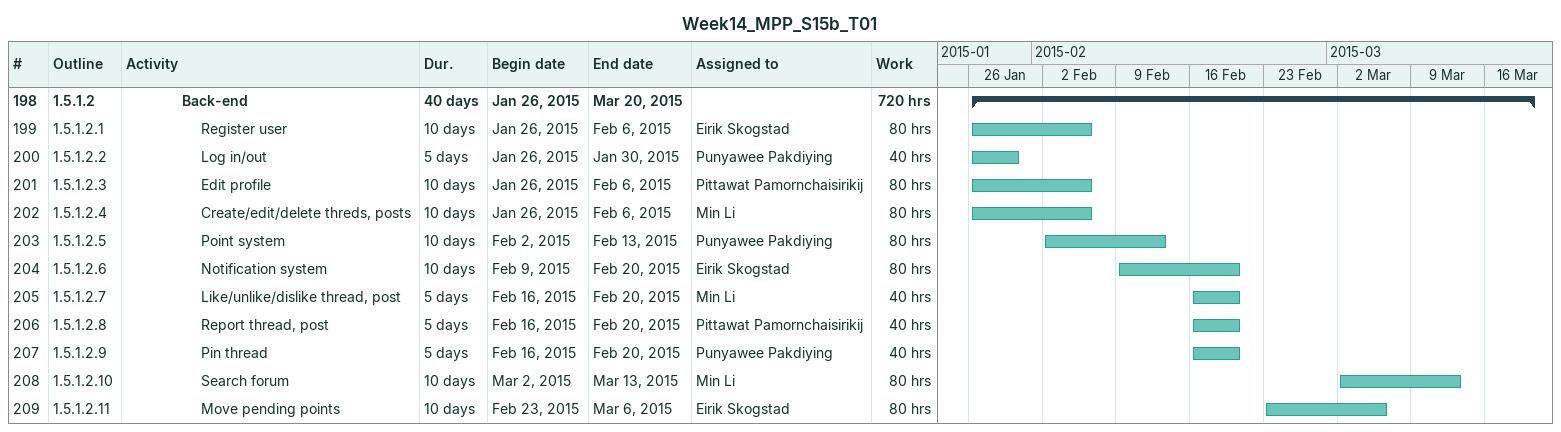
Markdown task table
Week14_MPP_S15b_T01

| ID | WBS | Task | Duration | Start | Finish | Resources | Work (h) |
|---|---|---|---|---|---|---|---|
| 198 | 1.5.1.2 | **Back-end** | 40d | 2015-01-26 | 2015-03-20 |  | 720 |
| 199 | 1.5.1.2.1 | Register user | 10d | 2015-01-26 | 2015-02-06 | Eirik Skogstad | 80 |
| 200 | 1.5.1.2.2 | Log in/out | 5d | 2015-01-26 | 2015-01-30 | Punyawee Pakdiying | 40 |
| 201 | 1.5.1.2.3 | Edit profile | 10d | 2015-01-26 | 2015-02-06 | Pittawat Pamornchaisirikij | 80 |
| 202 | 1.5.1.2.4 | Create/edit/delete threds, posts | 10d | 2015-01-26 | 2015-02-06 | Min Li | 80 |
| 203 | 1.5.1.2.5 | Point system | 10d | 2015-02-02 | 2015-02-13 | Punyawee Pakdiying | 80 |
| 204 | 1.5.1.2.6 | Notification system | 10d | 2015-02-09 | 2015-02-20 | Eirik Skogstad | 80 |
| 205 | 1.5.1.2.7 | Like/unlike/dislike thread, post | 5d | 2015-02-16 | 2015-02-20 | Min Li | 40 |
| 206 | 1.5.1.2.8 | Report thread, post | 5d | 2015-02-16 | 2015-02-20 | Pittawat Pamornchaisirikij | 40 |
| 207 | 1.5.1.2.9 | Pin thread | 5d | 2015-02-16 | 2015-02-20 | Punyawee Pakdiying | 40 |
| 208 | 1.5.1.2.10 | Search forum | 10d | 2015-03-02 | 2015-03-13 | Min Li | 80 |
| 209 | 1.5.1.2.11 | Move pending points | 10d | 2015-02-23 | 2015-03-06 | Eirik Skogstad | 80 |
